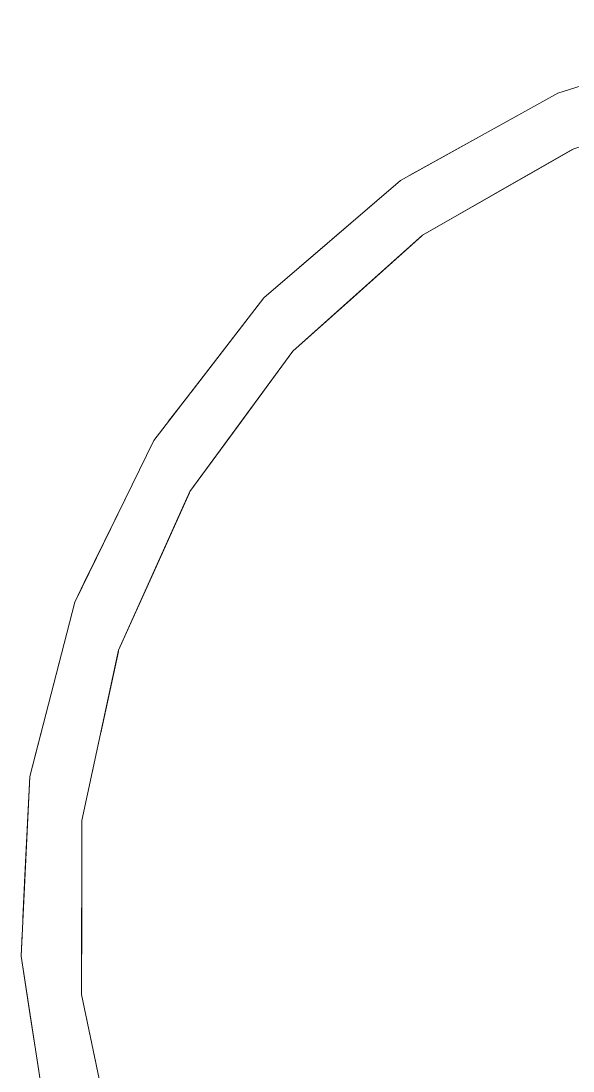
# Model space of a CAD drawing. Header units: millimetres. Extents: x 35540 to 832230, y -10956 to 416550.
# Drawn here: x 197323.5 to 197516.1, y 41776.2 to 42142.5 of the extents above; entities that cross this region are included whole.
import ezdxf

# ---------------------------------------------------------------- set-up
doc = ezdxf.new("R2010")
doc.units = ezdxf.units.MM
doc.layers.add('Q-CASE', color=31, linetype='Continuous', lineweight=5)

# ---------------------------------------------------------------- blocks, each defined once
blk = doc.blocks.new('DLN_Cat Ladder - 750x750x5000 _WDH_-9766194-2_F U_F_A_')
at = {"layer": 'Q-CASE'}
for p, q in [((-204.77, -946.73), (-220.43, -919.34)), ((-204.77, -946.73), (-220.43, -919.34)), ((-204.77, -946.73), (-220.43, -919.34)), ((-204.77, -946.73), (-220.43, -919.34)), ((-204.77, -946.73), (-220.43, -919.34)), ((-204.77, -946.73), (-220.43, -919.34)), ((-204.77, -946.73), (-220.43, -919.34)), ((-204.77, -946.73), (-220.43, -919.34)), ((-204.77, -946.73), (-220.43, -919.34)), ((-240.12, -924.37), (-229.1, -944.21)), ((-240.12, -924.37), (-229.1, -944.21)), ((-240.12, -924.37), (-229.1, -944.21)), ((-240.12, -924.37), (-229.1, -944.21)), ((-240.12, -924.37), (-229.1, -944.21)), ((-240.12, -924.37), (-229.1, -944.21)), ((-240.12, -924.37), (-229.1, -944.21)), ((-240.12, -924.37), (-229.1, -944.21)), ((-240.12, -924.37), (-229.1, -944.21)), ((-229.1, -944.21), (-211.48, -975.91)), ((-229.1, -944.21), (-211.48, -975.91)), ((-229.1, -944.21), (-211.48, -975.91)), ((-229.1, -944.21), (-211.48, -975.91)), ((-229.1, -944.21), (-211.48, -975.91)), ((-229.1, -944.21), (-211.48, -975.91)), ((-229.1, -944.21), (-211.48, -975.91)), ((-229.1, -944.21), (-211.48, -975.91)), ((-229.1, -944.21), (-211.48, -975.91)), ((-190.61, -971.5), (-204.77, -946.73)), ((-190.61, -971.5), (-204.77, -946.73)), ((-190.61, -971.5), (-204.77, -946.73)), ((-190.61, -971.5), (-204.77, -946.73)), ((-190.61, -971.5), (-204.77, -946.73)), ((-190.61, -971.5), (-204.77, -946.73)), ((-190.61, -971.5), (-204.77, -946.73)), ((-190.61, -971.5), (-204.77, -946.73)), ((-190.61, -971.5), (-204.77, -946.73)), ((-169.13, -995.55), (-190.21, -971.94)), ((-169.13, -995.55), (-190.21, -971.94)), ((-169.13, -995.55), (-190.21, -971.94)), ((-169.13, -995.55), (-190.21, -971.94)), ((-169.13, -995.55), (-190.21, -971.94)), ((-169.13, -995.55), (-190.21, -971.94)), ((-169.13, -995.55), (-190.21, -971.94)), ((-169.13, -995.55), (-190.21, -971.94)), ((-169.13, -995.55), (-190.21, -971.94)), ((-209.62, -979.26), (-180.56, -1013.06)), ((-209.62, -979.26), (-180.56, -1013.06)), ((-209.62, -979.26), (-180.56, -1013.06)), ((-209.62, -979.26), (-180.56, -1013.06)), ((-209.62, -979.26), (-180.56, -1013.06)), ((-209.62, -979.26), (-180.56, -1013.06)), ((-209.62, -979.26), (-180.56, -1013.06)), ((-209.62, -979.26), (-180.56, -1013.06)), ((-209.62, -979.26), (-180.56, -1013.06)), ((-150.15, -1016.78), (-169.13, -995.55)), ((-150.15, -1016.78), (-169.13, -995.55)), ((-150.15, -1016.78), (-169.13, -995.55)), ((-150.15, -1016.78), (-169.13, -995.55)), ((-150.15, -1016.78), (-169.13, -995.55)), ((-150.15, -1016.78), (-169.13, -995.55)), ((-150.15, -1016.78), (-169.13, -995.55)), ((-150.15, -1016.78), (-169.13, -995.55)), ((-150.15, -1016.78), (-169.13, -995.55)), ((-180.56, -1013.06), (-168.68, -1026.87)), ((-180.56, -1013.06), (-168.68, -1026.87)), ((-180.56, -1013.06), (-168.68, -1026.87)), ((-180.56, -1013.06), (-168.68, -1026.87)), ((-180.56, -1013.06), (-168.68, -1026.87)), ((-180.56, -1013.06), (-168.68, -1026.87)), ((-180.56, -1013.06), (-168.68, -1026.87)), ((-180.56, -1013.06), (-168.68, -1026.87)), ((-180.56, -1013.06), (-168.68, -1026.87)), ((-124.07, -1035.88), (-149.71, -1017.11)), ((-124.07, -1035.88), (-149.71, -1017.11)), ((-124.07, -1035.88), (-149.71, -1017.11)), ((-124.07, -1035.88), (-149.71, -1017.11)), ((-124.07, -1035.88), (-149.71, -1017.11)), ((-124.07, -1035.88), (-149.71, -1017.11)), ((-124.07, -1035.88), (-149.71, -1017.11)), ((-124.07, -1035.88), (-149.71, -1017.11)), ((-124.07, -1035.88), (-149.71, -1017.11)), ((-168.68, -1026.87), (-135.87, -1052.22)), ((-168.68, -1026.87), (-135.87, -1052.22)), ((-168.68, -1026.87), (-135.87, -1052.22)), ((-168.68, -1026.87), (-135.87, -1052.22)), ((-168.68, -1026.87), (-135.87, -1052.22)), ((-168.68, -1026.87), (-135.87, -1052.22)), ((-168.68, -1026.87), (-135.87, -1052.22)), ((-168.68, -1026.87), (-135.87, -1052.22)), ((-168.68, -1026.87), (-135.87, -1052.22)), ((-101.15, -1052.65), (-124.07, -1035.88)), ((-101.15, -1052.65), (-124.07, -1035.88)), ((-101.15, -1052.65), (-124.07, -1035.88)), ((-101.15, -1052.65), (-124.07, -1035.88)), ((-101.15, -1052.65), (-124.07, -1035.88)), ((-101.15, -1052.65), (-124.07, -1035.88)), ((-101.15, -1052.65), (-124.07, -1035.88)), ((-101.15, -1052.65), (-124.07, -1035.88)), ((-101.15, -1052.65), (-124.07, -1035.88)), ((-134.81, -1053.04), (-125.66, -1060.11)), ((-134.81, -1053.04), (-125.66, -1060.11)), ((-134.81, -1053.04), (-125.66, -1060.11)), ((-134.81, -1053.04), (-125.66, -1060.11)), ((-134.81, -1053.04), (-125.66, -1060.11)), ((-134.81, -1053.04), (-125.66, -1060.11)), ((-134.81, -1053.04), (-125.66, -1060.11)), ((-134.81, -1053.04), (-125.66, -1060.11)), ((-134.81, -1053.04), (-125.66, -1060.11)), ((-71.57, -1065.94), (-100.7, -1052.86)), ((-71.57, -1065.94), (-100.7, -1052.86)), ((-71.57, -1065.94), (-100.7, -1052.86)), ((-71.57, -1065.94), (-100.7, -1052.86)), ((-71.57, -1065.94), (-100.7, -1052.86)), ((-71.57, -1065.94), (-100.7, -1052.86)), ((-71.57, -1065.94), (-100.7, -1052.86)), ((-71.57, -1065.94), (-100.7, -1052.86)), ((-71.57, -1065.94), (-100.7, -1052.86)), ((-118.99, -1065.26), (-98.3, -1075.37)), ((-118.99, -1065.26), (-98.3, -1075.37)), ((-118.99, -1065.26), (-98.3, -1075.37)), ((-118.99, -1065.26), (-98.3, -1075.37)), ((-118.99, -1065.26), (-98.3, -1075.37)), ((-118.99, -1065.26), (-98.3, -1075.37)), ((-118.99, -1065.26), (-98.3, -1075.37)), ((-118.99, -1065.26), (-98.3, -1075.37)), ((-118.99, -1065.26), (-98.3, -1075.37)), ((-45.76, -1077.53), (-71.57, -1065.94)), ((-45.76, -1077.53), (-71.57, -1065.94)), ((-45.76, -1077.53), (-71.57, -1065.94)), ((-45.76, -1077.53), (-71.57, -1065.94)), ((-45.76, -1077.53), (-71.57, -1065.94)), ((-45.76, -1077.53), (-71.57, -1065.94)), ((-45.76, -1077.53), (-71.57, -1065.94)), ((-45.76, -1077.53), (-71.57, -1065.94)), ((-45.76, -1077.53), (-71.57, -1065.94)), ((-98.3, -1075.37), (-69.43, -1089.5)), ((-98.3, -1075.37), (-69.43, -1089.5)), ((-98.3, -1075.37), (-69.43, -1089.5)), ((-98.3, -1075.37), (-69.43, -1089.5)), ((-98.3, -1075.37), (-69.43, -1089.5)), ((-98.3, -1075.37), (-69.43, -1089.5)), ((-98.3, -1075.37), (-69.43, -1089.5)), ((-98.3, -1075.37), (-69.43, -1089.5)), ((-98.3, -1075.37), (-69.43, -1089.5)), ((-16.96, -1083.74), (-45.32, -1077.62)), ((-16.96, -1083.74), (-45.32, -1077.62)), ((-16.96, -1083.74), (-45.32, -1077.62)), ((-16.96, -1083.74), (-45.32, -1077.62)), ((-16.96, -1083.74), (-45.32, -1077.62)), ((-16.96, -1083.74), (-45.32, -1077.62)), ((-16.96, -1083.74), (-45.32, -1077.62)), ((-16.96, -1083.74), (-45.32, -1077.62)), ((-16.96, -1083.74), (-45.32, -1077.62)), ((13.6, -1090.33), (-13.93, -1084.39)), ((13.6, -1090.33), (-13.93, -1084.39)), ((13.6, -1090.33), (-13.93, -1084.39)), ((13.6, -1090.33), (-13.93, -1084.39)), ((13.6, -1090.33), (-13.93, -1084.39)), ((13.6, -1090.33), (-13.93, -1084.39)), ((13.6, -1090.33), (-13.93, -1084.39)), ((13.6, -1090.33), (-13.93, -1084.39)), ((13.6, -1090.33), (-13.93, -1084.39)), ((100.89, -1084.9), (74.33, -1090.48)), ((100.89, -1084.9), (74.33, -1090.48)), ((100.89, -1084.9), (74.33, -1090.48)), ((100.89, -1084.9), (74.33, -1090.48)), ((100.89, -1084.9), (74.33, -1090.48)), ((100.89, -1084.9), (74.33, -1090.48)), ((100.89, -1084.9), (74.33, -1090.48)), ((100.89, -1084.9), (74.33, -1090.48)), ((100.89, -1084.9), (74.33, -1090.48)), ((46.35, -1090.41), (14, -1090.33)), ((46.35, -1090.41), (14, -1090.33)), ((46.35, -1090.41), (14, -1090.33)), ((46.35, -1090.41), (14, -1090.33)), ((46.35, -1090.41), (14, -1090.33)), ((46.35, -1090.41), (14, -1090.33)), ((46.35, -1090.41), (14, -1090.33)), ((46.35, -1090.41), (14, -1090.33)), ((46.35, -1090.41), (14, -1090.33)), ((74.33, -1090.48), (46.35, -1090.41)), ((74.33, -1090.48), (46.35, -1090.41)), ((74.33, -1090.48), (46.35, -1090.41)), ((74.33, -1090.48), (46.35, -1090.41)), ((74.33, -1090.48), (46.35, -1090.41)), ((74.33, -1090.48), (46.35, -1090.41)), ((74.33, -1090.48), (46.35, -1090.41)), ((74.33, -1090.48), (46.35, -1090.41)), ((74.33, -1090.48), (46.35, -1090.41)), ((-27.03, -1101.99), (-10.37, -1106.28)), ((-27.03, -1101.99), (-10.37, -1106.28)), ((-27.03, -1101.99), (-10.37, -1106.28)), ((-27.03, -1101.99), (-10.37, -1106.28)), ((-27.03, -1101.99), (-10.37, -1106.28)), ((-27.03, -1101.99), (-10.37, -1106.28)), ((-27.03, -1101.99), (-10.37, -1106.28)), ((-27.03, -1101.99), (-10.37, -1106.28)), ((-27.03, -1101.99), (-10.37, -1106.28)), ((81.68, -1108.36), (100.89, -1105.38)), ((81.68, -1108.36), (100.89, -1105.38)), ((81.68, -1108.36), (100.89, -1105.38)), ((81.68, -1108.36), (100.89, -1105.38)), ((81.68, -1108.36), (100.89, -1105.38)), ((81.68, -1108.36), (100.89, -1105.38)), ((81.68, -1108.36), (100.89, -1105.38)), ((81.68, -1108.36), (100.89, -1105.38)), ((81.68, -1108.36), (100.89, -1105.38)), ((32.74, -1110.19), (47.66, -1110.92)), ((32.74, -1110.19), (47.66, -1110.92)), ((32.74, -1110.19), (47.66, -1110.92)), ((32.74, -1110.19), (47.66, -1110.92)), ((32.74, -1110.19), (47.66, -1110.92)), ((32.74, -1110.19), (47.66, -1110.92)), ((32.74, -1110.19), (47.66, -1110.92)), ((32.74, -1110.19), (47.66, -1110.92)), ((32.74, -1110.19), (47.66, -1110.92))]:
    blk.add_line(p, q, dxfattribs=at)
at = {"layer": 'Q-CASE', "flags": 128}
for points in [[(-265.3, -802), (-258.94, -864.47), (-240.12, -924.37), (-209.62, -979.26), (-168.68, -1026.87), (-118.99, -1065.26), (-62.59, -1092.84), (-1.78, -1108.5), (60.94, -1111.57), (122.99, -1101.95), (181.82, -1080.02), (235.04, -1046.69), (280.44, -1003.31), (316.17, -951.68), (340.76, -893.91), (353.21, -832.36), (354.7, -802)], [(334.7, -802), (328.34, -862.39), (309.55, -920.13), (279.14, -972.7), (238.45, -1017.78), (189.27, -1053.39), (133.75, -1077.99), (74.33, -1090.48), (13.6, -1090.33), (-45.76, -1077.53), (-101.15, -1052.65), (-150.15, -1016.78), (-190.61, -971.5), (-220.75, -918.78), (-239.25, -860.94), (-245.3, -802)], [(-69.43, -1089.5), (-62.59, -1092.84), (-27.03, -1101.99)], [(-69.43, -1089.5), (-62.59, -1092.84), (-27.03, -1101.99)], [(-69.43, -1089.5), (-62.59, -1092.84), (-27.03, -1101.99)], [(-69.43, -1089.5), (-62.59, -1092.84), (-27.03, -1101.99)], [(-69.43, -1089.5), (-62.59, -1092.84), (-27.03, -1101.99)], [(-69.43, -1089.5), (-62.59, -1092.84), (-27.03, -1101.99)], [(-69.43, -1089.5), (-62.59, -1092.84), (-27.03, -1101.99)], [(-69.43, -1089.5), (-62.59, -1092.84), (-27.03, -1101.99)], [(-69.43, -1089.5), (-62.59, -1092.84), (-27.03, -1101.99)], [(-10.37, -1106.28), (-1.78, -1108.5), (32.74, -1110.19)], [(-10.37, -1106.28), (-1.78, -1108.5), (32.74, -1110.19)], [(-10.37, -1106.28), (-1.78, -1108.5), (32.74, -1110.19)], [(-10.37, -1106.28), (-1.78, -1108.5), (32.74, -1110.19)], [(-10.37, -1106.28), (-1.78, -1108.5), (32.74, -1110.19)], [(-10.37, -1106.28), (-1.78, -1108.5), (32.74, -1110.19)], [(-10.37, -1106.28), (-1.78, -1108.5), (32.74, -1110.19)], [(-10.37, -1106.28), (-1.78, -1108.5), (32.74, -1110.19)], [(-10.37, -1106.28), (-1.78, -1108.5), (32.74, -1110.19)], [(52.98, -1111.18), (60.94, -1111.57), (81.68, -1108.36)], [(52.98, -1111.18), (60.94, -1111.57), (81.68, -1108.36)], [(52.98, -1111.18), (60.94, -1111.57), (81.68, -1108.36)], [(52.98, -1111.18), (60.94, -1111.57), (81.68, -1108.36)], [(52.98, -1111.18), (60.94, -1111.57), (81.68, -1108.36)], [(52.98, -1111.18), (60.94, -1111.57), (81.68, -1108.36)], [(52.98, -1111.18), (60.94, -1111.57), (81.68, -1108.36)], [(52.98, -1111.18), (60.94, -1111.57), (81.68, -1108.36)], [(52.98, -1111.18), (60.94, -1111.57), (81.68, -1108.36)]]:
    blk.add_lwpolyline(points, dxfattribs=at)

msp = doc.modelspace()

# ---------------------------------------------------------------- block references
at = {"layer": 'Q-CASE', "rotation": 269.9999999999997}
msp.add_blockref('DLN_Cat Ladder - 750x750x5000 _WDH_-9766194-2_F U_F_A_', (198435.12, 41877.19), dxfattribs=at)

doc.saveas('drawing.dxf')
